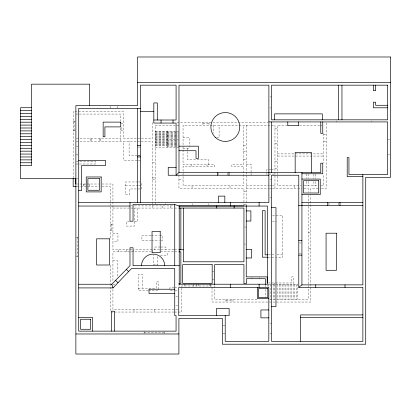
<?xml version="1.0" encoding="UTF-8"?>
<svg xmlns="http://www.w3.org/2000/svg" width="411" height="411" viewBox="0 0 411 411"><rect width="100%" height="100%" fill="white"/><g stroke="black" fill="none" stroke-linecap="round" stroke-linejoin="round"><path stroke-width="0.31" stroke-dasharray="2.06 1.54" d="M269.94 96.924L271.527 96.924M269.94 107.923L270.998 107.923M75.768 114.068L120.762 114.068L120.762 121.014M73.163 121.132L75.768 121.132M176.997 122.555L267.967 122.555M202.947 123.47L209.04 123.47M120.762 123.834L123.367 123.834M178.944 125.16L155.255 125.16L155.255 205.896M287.495 125.16L277.343 125.16L277.62 185.849L301.278 185.849M299.552 125.16L319.856 125.16M320.488 125.16L322.394 125.16M274.969 128.854L277.343 128.854M120.762 130.426L123.367 130.426M73.163 130.729L75.768 130.729M155.255 131.155L178.323 131.181M155.255 131.885L167.102 131.885M167.102 131.982L178.323 131.982M155.255 132.614L167.102 132.614M167.102 132.784L178.323 132.784M155.255 133.344L167.102 133.344M167.102 133.585L178.323 133.585M155.255 134.073L167.102 134.073M167.102 134.387L178.323 134.387M155.255 134.803L167.102 134.803M323.663 134.787L326.267 134.787M167.102 135.188L178.323 135.188M155.255 135.532L167.102 135.532M167.102 135.99L178.323 135.99M155.255 136.262L167.102 136.262M167.102 136.796L178.323 136.796M155.255 136.986L167.102 136.986M183.049 137.397L189.168 137.397L189.168 146.362M167.102 137.598L178.323 137.598M216.767 137.68L219.099 137.68L219.099 125.16M155.255 137.716L167.102 137.716M167.102 138.399L178.323 138.399M155.255 138.445L167.102 138.445M76.395 138.697L120.762 138.697M155.255 139.175L178.323 139.201M387.609 139.699L389.88 139.699M155.255 139.904L167.102 139.904M167.102 140.002L178.323 140.002M155.255 140.634L167.102 140.634M167.102 140.803L178.323 140.803M76.395 141.194L152.471 141.194L152.471 208.064M155.255 141.363L167.102 141.363M167.102 141.605L178.323 141.605M323.663 141.661L326.267 141.661M155.255 142.093L167.102 142.093M167.102 142.412L178.323 142.412M155.255 142.823L167.102 142.823M167.102 143.213L178.323 143.213M274.969 143.439L277.343 143.439M155.255 143.552L167.102 143.552M167.102 144.014L178.323 144.014M155.255 144.282L167.102 144.282M167.102 144.816L178.323 144.816M155.255 145.011L167.102 145.011M243.482 145.422L246.246 145.422M167.102 145.617L178.323 145.617M155.255 145.741L167.102 145.741M167.102 146.419L178.323 146.419M76.441 146.516L78.141 146.516M137.942 147.051L140.47 147.051M155.255 147.22L178.944 147.22M183.049 148.284L189.168 148.284L189.168 147.004M243.482 151.561L246.246 151.561M277.343 153.894L323.663 153.894M75.871 154.875L78.141 154.875M387.609 154.885L389.88 154.885M137.192 155.548L129.105 155.548L129.105 141.194M138.296 155.548L139.956 155.548M137.942 155.651L140.47 155.651M277.62 156.057L323.663 156.057M243.482 159.622L246.246 159.622M137.192 160.269L123.716 160.269L123.716 141.194M138.296 160.269L141.065 160.269M274.969 161.107L277.62 161.107M76.389 161.508L95.712 161.508L95.712 164.004L75.768 164.004M152.471 162.669L155.255 162.669M246.246 164.153L251.07 164.153L251.07 172.682M274.969 168.125L277.62 168.125M270.772 169.702L266.569 169.702L266.569 174.074L274.969 174.074M271.368 169.702L274.969 169.702M152.471 177.891L155.255 177.891M76.441 178.698L78.141 178.698M269.945 179.299L271.527 179.299M178.944 179.699L183.075 179.699M152.471 179.782L155.255 179.782M137.819 181.975L125.401 181.975L125.401 194.619L129.501 194.619L129.501 188.957L141.605 188.957L141.543 181.975M138.44 181.975L140.922 181.975M76.41 184.01L98.835 184.01M102.041 184.01L112.933 184.01L112.933 249.79L133.128 249.79M83.438 184.924L85.277 184.924M125.401 185.299L137.819 185.299M138.44 185.299L140.922 185.299M246.246 185.849L269.226 185.849M269.863 185.849L271.779 185.849M272.416 185.849L274.969 185.849M303.837 185.849L318.011 185.849M321.104 185.849L323.663 185.849L323.663 174.439M77.006 186.615L98.794 186.615M102 186.615L110.328 186.615L110.328 238.447M246.246 188.474L269.226 188.474M269.863 188.474L271.779 188.474M272.416 188.474L301.648 188.474M304.022 188.474L308.178 188.474L308.178 192.322M318.212 188.454L310.783 188.454L310.783 192.307M321.31 188.454L326.267 188.454L326.267 122.555M243.944 191.372L246.246 191.372M269.945 197.65L271.527 197.65M243.944 204.246L246.246 204.246M130.79 205.896L174.475 205.896M112.933 208.064L173.971 208.064M174.557 208.064L178.359 208.064M272.488 215.585L282.809 215.585L282.809 257.194L275.802 257.194M272.452 221.175L276.449 221.175M129.583 221.596L126.516 221.596L126.516 226.096L134.484 226.096L134.484 208.064M134.484 221.596L137.67 221.596L137.67 208.064M110.328 224.134L112.933 224.134M244.519 227.031L246.246 227.031M110.328 230.129L112.933 230.129M308.178 232.205L310.783 232.205M112.933 233.391L117.936 233.391L117.936 241.493L112.933 241.493M150.878 235.272L141.918 235.272L141.918 240.569L150.878 240.569M151.52 235.272L159.201 235.272M159.843 235.272L162.402 235.272L162.402 240.569L159.843 240.569M75.871 237.229L78.141 237.229M151.52 240.569L159.201 240.569M299.408 242.973L301.926 242.973M244.519 244.067L245.67 244.067M160.316 247.026L154.731 247.026L154.731 249.79M160.937 247.026L165.9 247.026L165.9 249.79M308.178 248.444L310.783 248.444M152.178 249.79L133.76 249.79L133.76 251.856L150.909 251.856M174.007 249.79L152.815 249.79L152.815 251.856M174.49 249.79L178.374 249.79M133.128 251.856L112.933 251.856L112.933 282.126M160.542 251.856L178.317 251.856M299.408 253.212L301.926 253.212M268.26 254.841L275.19 254.841M277.086 254.841L282.809 254.841M160.398 255.344L167.452 255.344L167.452 251.856M75.871 256.572L78.141 256.572M268.157 257.194L275.165 257.194M112.933 260.415L117.289 260.415L117.289 277.014M212.179 271.291L214.013 271.291M212.179 279.65L214.013 279.65M268.383 282.979L291.764 282.979L291.764 276.88L293.49 276.88L293.49 284.376M268.383 284.376L297.703 284.376L297.703 299.434M112.933 284.679L114.797 284.679M174.136 287.808L169.841 287.808L169.841 290.31L174.136 290.31M174.752 287.808L177.819 287.808M138.142 288.162L156.355 288.162L156.355 281.751L158.518 281.751L158.518 290.31L148.967 290.31M148.33 290.31L138.142 290.31L138.142 274.512L142.483 274.512L142.483 288.162M174.752 290.31L177.819 290.31M175.882 296.598L177.598 296.598M257.132 299.434L214.624 299.434L214.624 284.88M269.714 299.434L308.178 299.434L308.178 195.446M225.973 300.349L232.991 300.349M175.882 305.486L177.598 305.486M177.783 309.437L112.933 309.437L112.933 288.486M110.862 312.041L174.059 312.041M174.634 312.041L181.652 312.041L181.652 285.984L212.019 285.984L212.019 302.039L310.783 302.039L310.783 195.43M269.899 323.133L271.527 323.133M222.947 325.702L225.218 325.702M144.117 332.191L164.225 332.191M222.947 333.378L225.218 333.378M269.899 333.496L271.527 333.496M371.888 120.875L371.888 121.928M338.561 203.003L338.561 205.515M336.45 120.875L336.45 121.928M328.975 203.003L328.975 204.889M323.663 133.462L323.663 163.028M315.499 174.156L315.499 178.466M315.499 181.544L315.499 185.849M313.896 174.156L313.896 178.466M313.896 181.544L313.896 185.849M308.127 173.838L308.127 178.261M308.127 181.426L308.127 185.849M306.226 173.838L306.226 178.261M306.226 181.426L306.226 185.849M296.177 284.376L296.177 299.434M294.651 284.376L294.651 299.434M294.374 185.849L294.374 188.474M293.125 284.376L293.125 299.434M291.599 284.376L291.599 299.434M290.074 284.376L290.074 299.434M288.548 284.376L288.548 299.434M287.022 284.376L287.022 299.434M285.496 284.376L285.496 299.434M283.97 284.376L283.97 299.434M282.444 284.376L282.444 299.434M280.924 284.376L280.924 299.434M279.398 284.376L279.398 299.434M277.872 284.376L277.872 299.434M274.969 188.474L274.969 125.16L183.049 125.16L183.049 164.77L214.794 164.77L214.794 166.214L183.075 166.214L183.075 185.849L243.579 185.849L243.579 166.214L231.48 166.214L231.48 164.77L243.482 164.77L243.482 125.16M274.82 284.376L274.82 299.434M274.337 282.979L274.337 284.376M273.294 284.376L273.294 299.434M270.243 284.376L270.243 299.434M268.717 284.376L268.717 286.888M267.191 284.376L267.191 286.888M265.378 284.993L265.378 286.873M265.378 289.385L265.378 296.922M259.649 277.492L259.649 278.715M251.933 277.492L251.933 278.715M251.07 173.293L251.07 175.728M246.246 125.16L246.246 205.13M243.944 205.896L243.944 188.474L178.944 188.474L178.944 173.632M232.991 299.434L232.991 302.039M229.996 185.849L229.996 188.474M227.848 173.082L227.848 175.24M225.973 299.434L225.973 302.039M218.806 173.082L218.806 174.701M213.268 125.16L213.268 133.298M210.658 284.217L210.658 286.909M209.934 283.898L209.934 285.984M209.04 122.555L209.04 125.16M208.613 164.77L208.613 159.807L187.38 159.807L187.38 148.284M208.618 203.697L208.618 204.878M207.01 164.77L207.01 166.214M202.947 122.555L202.947 125.16M198.605 283.898L198.605 285.984M196.181 283.898L196.181 285.984M193.458 284.217L193.458 286.909M192.605 203.697L192.605 204.878M192.06 185.849L192.06 188.474M191.577 164.77L191.577 166.214M184.847 283.898L184.847 285.984M179.047 285.28L179.047 286.544M170.837 205.896L170.837 208.064M167.102 131.155L167.102 147.22M165.371 203.527L165.371 204.534M164.225 331.708L164.225 333.979M162.653 205.896L162.653 208.064M157.834 256.608L157.834 264.823L153.632 264.823L153.632 254.943M154.454 309.437L154.454 312.041M152.651 122.555L152.651 138.589L123.367 138.589L123.367 111.463L73.163 111.463L73.163 177.727M144.117 331.708L144.117 333.408M134.027 309.437L134.027 312.041M126.501 249.79L126.501 251.856M121.677 127.431L121.677 130.426M120.762 127.96L120.762 141.194M118.291 249.79L118.291 251.856M117.13 106.125L117.13 108.401M111.242 224.134L111.242 230.129M110.461 106.125L110.461 108.401M110.328 265.326L110.328 312.041M100.782 138.697L100.782 141.194M99.894 138.697L99.894 141.194M91.627 138.697L91.627 141.194M90.836 138.697L90.836 141.194M89.567 184.01L89.567 186.615M83.438 184.01L83.438 186.615M77.658 237.229L77.658 256.572M74.078 121.132L74.078 130.729"/><path stroke-width="0.62" d="M78.712 287.916L113.02 287.916L131.556 268.501L174.742 268.501L174.742 315.591L176.062 315.591L176.062 331.138L78.712 331.138L78.712 108.401L140.47 108.401M78.712 284.248L111.782 284.248L129.984 265.701L129.984 247.766L133.046 247.766L133.046 265.701L179.222 265.701M301.926 173.755L322.758 173.755L322.758 163.177L320.78 163.177L320.78 172.543L178.985 172.543L176.083 175.24L176.083 123.059L153.827 123.059L153.827 102.95L157.29 102.95L157.29 120.007M298.782 287.34L362.877 287.34L362.877 341.377L271.527 341.377L271.527 175.24L298.782 175.24L298.782 287.34L301.926 284.869L362.877 284.869L362.877 174.557M137.628 82.323L390.45 82.323M387.609 105.283L375.633 105.283L375.633 102.211L373.414 102.211L373.414 107.795L387.609 107.795M31.544 107.713L20.55 107.713L20.55 178.698L75.871 178.698M20.55 110.61L31.544 110.61M140.47 111.479L153.827 111.479M20.55 113.508L31.544 113.508M20.55 116.405L31.544 116.405M20.55 119.303L31.544 119.303M153.827 120.007L176.083 120.007L176.083 85.164L140.47 85.164L140.47 202.515M268.886 121.928L387.609 121.928L387.609 174.557L348.949 174.557L348.949 157.624L347.208 157.624L347.208 176.622L362.877 176.622M20.55 122.201L31.544 122.201M20.55 125.098L31.544 125.098M20.55 127.996L31.544 127.996M20.55 130.893L31.544 130.893M20.55 133.791L31.544 133.791M20.55 136.688L31.544 136.688M20.55 139.586L31.544 139.586M20.55 142.483L31.544 142.483M20.55 145.381L31.544 145.381M137.31 145.391L140.47 145.391M178.985 146.177L198.431 146.177L198.431 158.41L196.016 158.41L196.016 150.724L178.985 150.724M20.55 148.279L31.544 148.279M20.55 151.171L31.544 151.171M20.55 154.068L31.544 154.068M20.55 156.966L31.544 156.966M137.31 156.92L140.47 156.92M20.55 159.864L31.544 159.864M78.712 160.377L105.504 160.377L105.504 165.546L81.548 165.546L81.548 190.606L78.712 190.606M20.55 162.761L31.544 162.761M20.55 165.659L31.544 165.659L31.544 84.168L89.685 84.168L89.685 105.56M176.083 167.385L168.227 167.385L168.227 175.24L268.886 175.24L268.886 202.515L78.712 202.515M301.926 179.073L320.241 179.073L320.241 194.629L301.926 194.629M76.369 186.615L73.163 186.615L73.163 178.333M301.926 202.376L362.877 202.376M179.222 206.06L179.222 284.217L267.556 284.217L267.556 206.06L179.222 206.06L174.742 204.534L133.046 204.534L133.046 221.2L129.984 221.2L129.984 202.515M298.782 205.515L362.877 205.515M178.955 205.896L243.944 205.896M78.712 206.039L129.984 206.039M271.527 207.683L275.966 207.683L275.966 306.508L271.527 306.508M178.975 208.064L243.944 208.064L243.944 261.786L183.327 261.786L183.327 208.064M246.246 210.925L250.88 210.925L250.88 221.026L246.246 221.026M298.782 240.63L301.926 240.63M246.246 249.328L251.594 249.328L251.594 257.985L246.246 257.985M178.955 249.79L183.327 249.79M178.949 251.856L180.866 251.856L180.866 283.379L179.047 283.379L179.047 284.643M267.628 254.841L265.11 254.841L265.11 210.658L262.429 210.658L262.429 257.194L267.52 257.194M298.782 255.113L301.926 255.113M174.742 289.226L149.013 289.226L149.013 293.49L174.742 293.49M268.815 298.689L257.574 298.689L257.574 287.448M268.815 309.951L260.913 309.951L260.913 317.852L268.815 317.852M362.877 314.924L300.611 314.924L300.611 341.377M78.712 317.395L92.454 317.395L92.454 331.138M300.611 317.693L362.877 317.693M75.871 333.979L178.903 333.979M126.357 269.395L128.628 271.568M115.578 280.379L118.003 282.696M111.782 284.248L113.02 287.916M268.886 175.24L268.886 85.164L178.985 85.164L178.985 172.543M375.633 85.164L375.633 90.692L373.414 90.692L373.414 85.164M345.014 284.869L345.014 287.34M341.957 85.164L341.957 119.822M339.984 202.376L339.984 205.515M338.649 85.164L338.649 119.822M327.747 202.376L327.747 205.515M322.758 121.928L322.758 133.344L320.78 133.344L320.78 121.928M322.327 119.822L322.327 113.873L274.594 113.873L274.594 119.822M315.74 284.869L315.74 287.34M311.446 172.543L311.446 152.46L295.165 152.46L295.165 172.543M301.926 172.543L301.926 284.869M298.684 121.928L298.684 125.699L287.782 125.699L287.782 121.928M271.527 121.928L271.527 172.543M267.191 282.979L267.191 276.88L246.246 276.88L246.246 205.464M265.378 284.366L265.378 278.715L246.4 278.715L246.4 283.492L243.944 283.492L243.944 264.633L214.624 264.633L214.624 284.88M259.105 202.515L259.105 206.06M259.105 284.217L259.105 287.448M234.142 205.896L234.142 208.064M230.294 202.515L230.294 206.06M230.294 284.217L230.294 287.448M228.999 172.543L228.999 175.24M225.218 315.591L225.218 341.377L268.815 341.377L268.815 287.448L178.744 287.448L178.744 315.591L229.143 315.591L229.143 308.404L216.53 308.404L216.53 315.591M224.832 202.515L224.832 196.114L218.426 196.114L218.426 202.515M217.332 172.543L217.332 175.24M216.751 205.896L216.751 208.064M180.866 208.064L180.866 249.79M174.742 204.534L174.742 265.701M173.026 120.007L173.026 123.059M161.05 120.007L161.05 123.059M137.31 108.401L137.31 202.515M114.592 331.138L114.592 311.199L111.412 311.199L111.412 331.138M75.768 178.384L75.768 184.01M141.528 265.701A11.59 11.59 0 0 1 153.118 254.111A11.59 11.59 0 0 1 164.703 265.701M390.45 56.985L137.628 56.985L137.628 105.56L75.871 105.56L75.871 354.015L178.903 354.015L178.903 318.433L222.377 318.433L222.377 344.218L365.718 344.218L365.718 177.398L390.45 177.398L390.45 56.985M387.609 85.164L271.527 85.164L271.527 119.822L387.609 119.822L387.609 85.164M120.742 122.113L103.156 122.113L103.156 136.76L104.903 136.76L104.903 126.896L120.742 126.896L120.742 122.113M101.178 176.971L86.243 176.971L86.243 191.906L101.178 191.906L101.178 176.971M99.534 178.61L87.882 178.61L87.882 190.267L99.534 190.267L99.534 178.61M318.617 180.696L303.549 180.696L303.549 193.006L318.617 193.006L318.617 180.696M160.213 231.527L152.034 231.527L152.034 252.678L160.213 252.678L160.213 231.527M336.439 233.207L326.072 233.207L326.072 270.299L336.439 270.299L336.439 233.207M109.588 238.817L96.611 238.817L96.611 265.008L109.588 265.008L109.588 238.817M212.179 264.633L182.69 264.633L182.69 283.379L212.179 283.379L212.179 264.633M267.797 288.465L258.591 288.465L258.591 297.672L267.797 297.672L267.797 288.465M90.595 319.255L80.571 319.255L80.571 329.278L90.595 329.278L90.595 319.255M215.292 137.366A14.426 14.426 0 0 0 239.315 130.493A14.426 14.426 0 0 0 221.349 113.123A14.426 14.426 0 0 0 215.292 137.366"/></g></svg>
